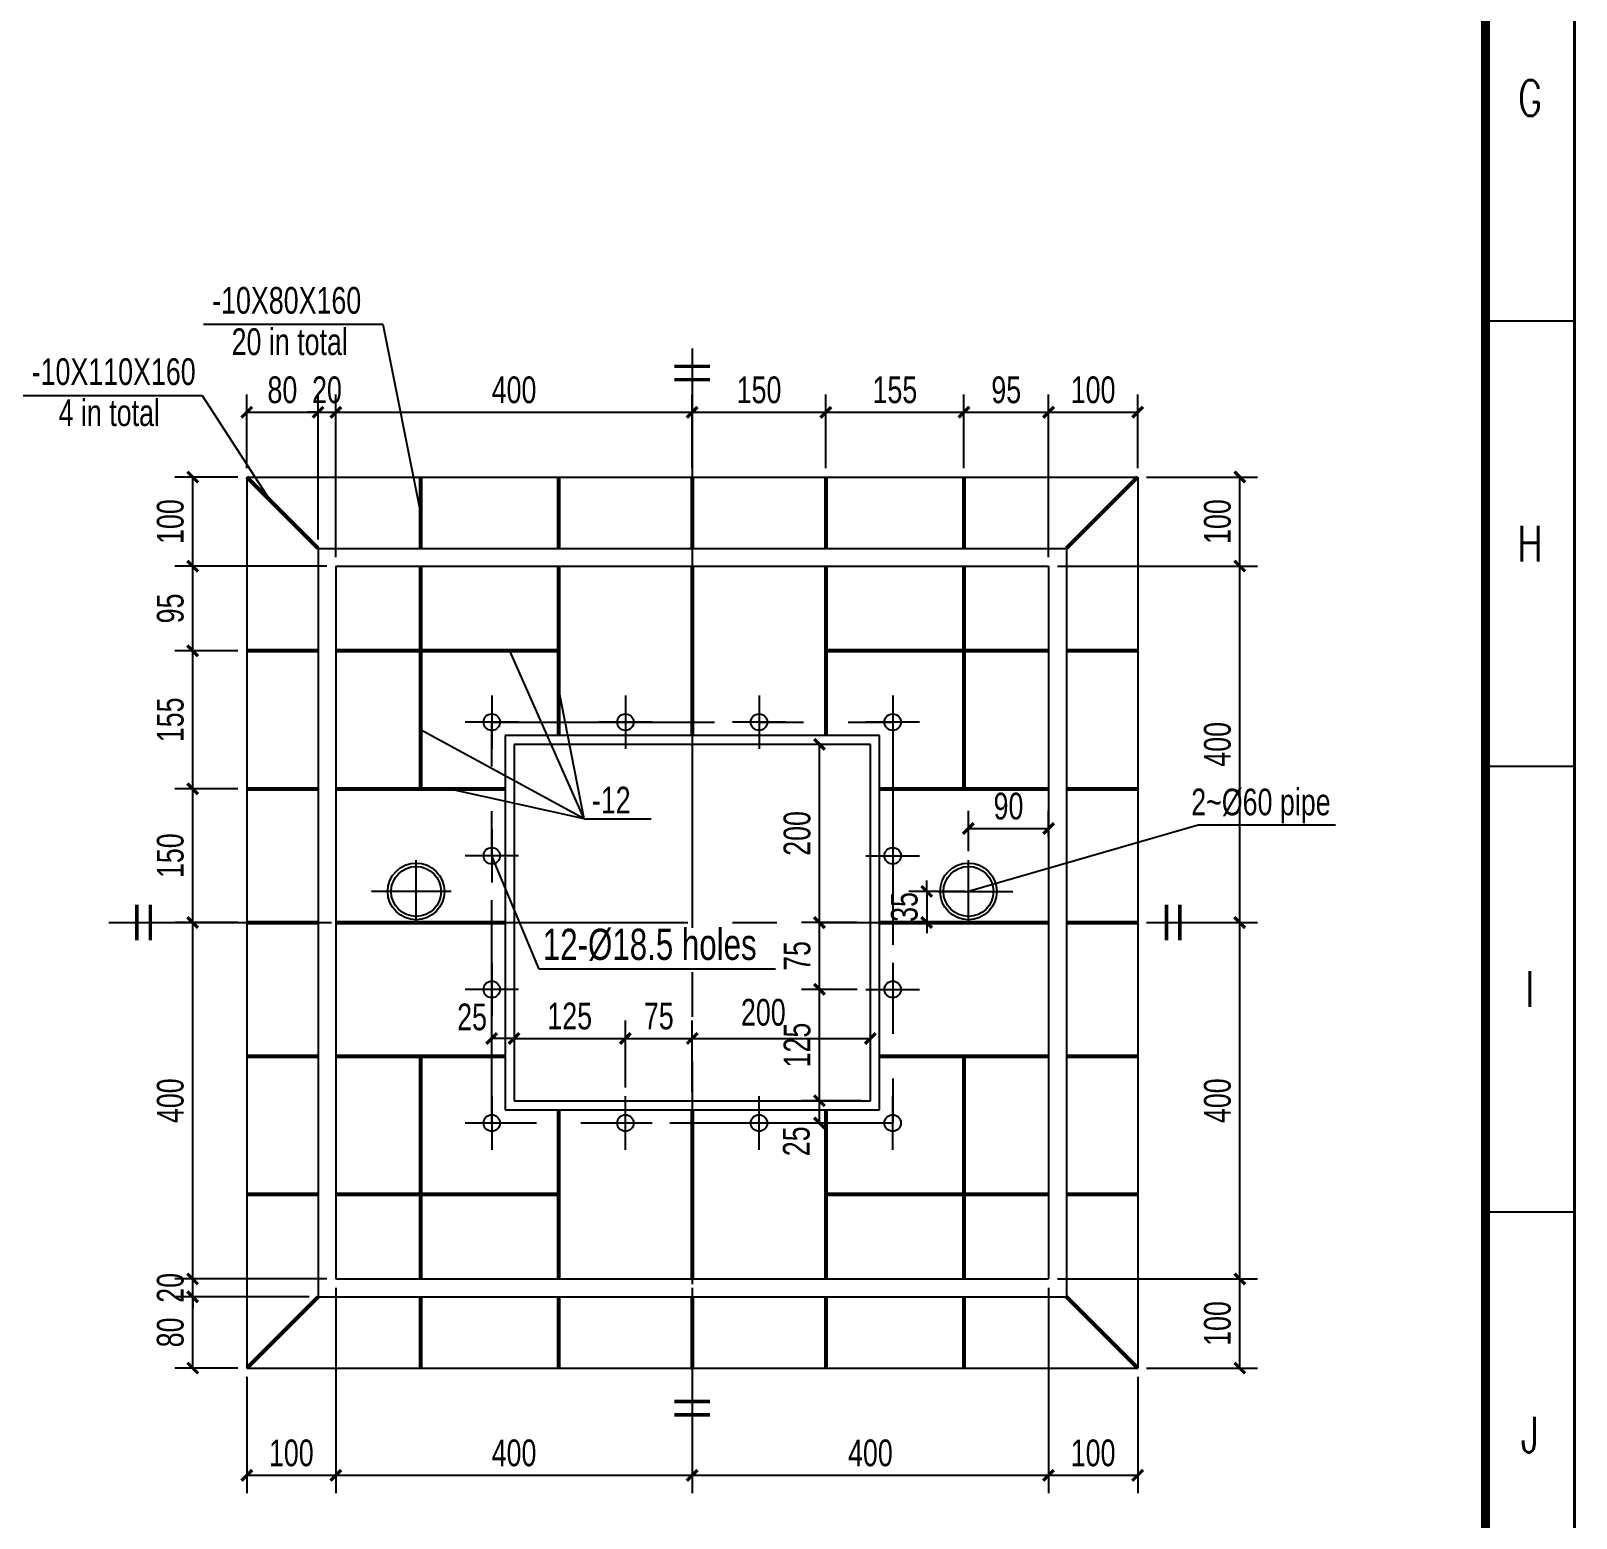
# Model space of a CAD drawing. Extents: x 707031 to 850566, y -411673 to -233438.
# Drawn here: x 773822 to 791166, y -400393 to -383702 of the extents above; entities that cross this region are included whole.
import ezdxf
from ezdxf.enums import TextEntityAlignment as Align

# ---------------------------------------------------------------- set-up
doc = ezdxf.new("R2010")
doc.units = 0
doc.header["$LTSCALE"] = 2000
doc.header["$MEASUREMENT"] = 0
doc.linetypes.add('CENTER', pattern=[2, 1.25, -0.25, 0.25, -0.25])
doc.layers.get('0').update_dxf_attribs({"linetype": 'CONTINUOUS'})
doc.layers.get('DEFPOINTS').update_dxf_attribs({"linetype": 'CONTINUOUS'})
for name, color, linetype in [('S_01', 3, 'CONTINUOUS'), ('S_02', 151, 'CENTER'), ('S_04', 2, 'CONTINUOUS'), ('S_05', 7, 'CONTINUOUS'), ('S_06', 1, 'CONTINUOUS'), ('TK', 1, 'CONTINUOUS')]:
    doc.layers.add(name, color=color, linetype=linetype)
doc.styles.add('KS', font='kstxt.shx', dxfattribs={"width": 0.75, "bigfont": 'kshz.shx'})
doc.styles.add('TK-HZ', font='txt.shx', dxfattribs={"width": 0.8, "bigfont": 'hztxt.shx'})
doc.dimstyles.new('KS10', dxfattribs={"dimtxt": 300, "dimasz": 120, "dimexe": 200, "dimexo": 100, "dimgap": 100, "dimtad": 1, "dimdec": 0, "dimlfac": 0.1, "dimzin": 14, "dimdsep": 46, "dimtxsty": 'KS', "dimblk": 'ARCHTICK', "dimcen": -900, "dimclrd": 7, "dimclre": 7, "dimclrt": 2, "dimadec": 0, "dimazin": 0, "dimtfac": 1, "dimtdec": 0, "dimtix": 1, "dimtmove": 2, "dimatfit": 2, "dimfxl": 1, "dimtolj": 1, "dimtzin": 14, "dimarcsym": 0})
doc.dimstyles.new('KS30', dxfattribs={"dimtxt": 300, "dimasz": 120, "dimexe": 200, "dimexo": 100, "dimgap": 100, "dimtad": 1, "dimdec": 0, "dimlfac": 0.3, "dimzin": 14, "dimdsep": 46, "dimtxsty": 'KS', "dimblk": 'ARCHTICK', "dimcen": -900, "dimclrd": 7, "dimclre": 7, "dimclrt": 2, "dimadec": 0, "dimazin": 0, "dimtfac": 1, "dimtdec": 0, "dimtix": 1, "dimtmove": 2, "dimatfit": 2, "dimfxl": 1, "dimtolj": 1, "dimtzin": 14, "dimarcsym": 0})

# ---------------------------------------------------------------- blocks, each defined once
blk = doc.blocks.new('A1-1')
at = {"layer": 'TK', "color": 7}
for p, q in [((83100, 24700), (84100, 24700)), ((83100, 19700), (84100, 19700)), ((83100, 14700), (84100, 14700))]:
    blk.add_line(p, q, dxfattribs=at)
for points, const_width in [([(0, 0), (84100, 0), (84100, 59400), (0, 59400)], 35), ([(2500, 1000), (83100, 1000), (83100, 58400), (2500, 58400)], 100)]:
    blk.add_lwpolyline(points, close=True, dxfattribs=dict(at, const_width=const_width))
at = {"layer": 'TK', "color": 7, "style": 'TK-HZ', "width": 0.75}
for s, p in [('G', (83600, 27200)), ('H', (83600, 22200)), ('I', (83600, 17200)), ('J', (83600, 12200))]:
    blk.add_text(s, height=400, dxfattribs=at).set_placement(p, align=Align.MIDDLE_CENTER)
blk = doc.blocks.new('_ArchTick')
at = {"color": 0, "linetype": 'ByBlock', "const_width": 0.3}
blk.add_lwpolyline([(-0.5, -0.5), (0.5, 0.5)], dxfattribs=at)
blk = doc.blocks.new('*D328')
at = {"layer": 'DEFPOINTS', "color": 0, "transparency": 16777216}
for p in [(779245, -394904), (780495, -395010), (780495, -395659)]:
    blk.add_point(p, dxfattribs=at)
at = {"layer": 'S_05', "color": 7, "lineweight": -2, "transparency": 16777216}
for p, q in [((780495, -395559), (780495, -394810)), ((779245, -395004), (779245, -395210)), ((779245, -395010), (780495, -395010))]:
    blk.add_line(p, q, dxfattribs=at)
at = {"layer": 'S_05', "color": 7, "lineweight": -2, "transparency": 16777216, "xscale": 120, "yscale": 120, "zscale": 120, "rotation": 180}
blk.add_blockref('_ArchTick', (779245, -395010), dxfattribs=at)
at = {"layer": 'S_05', "color": 7, "lineweight": -2, "transparency": 16777216, "xscale": 120, "yscale": 120, "zscale": 120}
blk.add_blockref('_ArchTick', (780495, -395010), dxfattribs=at)
at = {"layer": 'S_05', "color": 2, "transparency": 16777216, "insert": (779870, -394760), "char_height": 300, "attachment_point": 5, "style": 'KS'}
blk.add_mtext('\\A1;125', dxfattribs=at)
blk = doc.blocks.new('*D329')
at = {"layer": 'DEFPOINTS', "color": 0, "transparency": 16777216}
for p in [(785245, -392654), (784345, -393009), (785245, -392844)]:
    blk.add_point(p, dxfattribs=at)
at = {"layer": 'S_05', "color": 7, "lineweight": -2, "transparency": 16777216}
for p, q in [((784345, -392909), (784345, -392454)), ((785245, -392744), (785245, -392454)), ((784345, -392654), (785245, -392654))]:
    blk.add_line(p, q, dxfattribs=at)
at = {"layer": 'S_05', "color": 7, "lineweight": -2, "transparency": 16777216, "xscale": 120, "yscale": 120, "zscale": 120, "rotation": 180}
blk.add_blockref('_ArchTick', (784345, -392654), dxfattribs=at)
at = {"layer": 'S_05', "color": 7, "lineweight": -2, "transparency": 16777216, "xscale": 120, "yscale": 120, "zscale": 120}
blk.add_blockref('_ArchTick', (785245, -392654), dxfattribs=at)
at = {"layer": 'S_05', "color": 2, "transparency": 16777216, "insert": (784795, -392404), "char_height": 300, "attachment_point": 5, "style": 'KS'}
blk.add_mtext('\\A1;90', dxfattribs=at)
blk = doc.blocks.new('*D330')
at = {"layer": 'DEFPOINTS', "color": 0, "transparency": 16777216}
for p in [(784405, -393359), (783877, -393709), (784405, -393709)]:
    blk.add_point(p, dxfattribs=at)
at = {"layer": 'S_05', "color": 7, "lineweight": -2, "transparency": 16777216}
for p, q in [((784305, -393359), (783677, -393359)), ((783877, -393359), (783877, -393239)), ((783877, -393359), (783877, -393709)), ((784305, -393709), (783677, -393709)), ((783877, -393709), (783877, -393829))]:
    blk.add_line(p, q, dxfattribs=at)
at = {"layer": 'S_05', "color": 7, "lineweight": -2, "transparency": 16777216, "xscale": 120, "yscale": 120, "zscale": 120}
for p, rotation in [((783877, -393359), 270), ((783877, -393709), 90)]:
    blk.add_blockref('_ArchTick', p, dxfattribs=dict(at, rotation=rotation))
at = {"layer": 'S_05', "color": 2, "transparency": 16777216, "insert": (783627, -393534), "char_height": 300, "attachment_point": 5, "rotation": 90, "style": 'KS'}
blk.add_mtext('\\A1;35', dxfattribs=at)
blk = doc.blocks.new('*D331')
at = {"layer": 'DEFPOINTS', "color": 0, "transparency": 16777216}
for p in [(777045, -387982), (776245, -388709), (777045, -389509)]:
    blk.add_point(p, dxfattribs=at)
at = {"layer": 'S_05', "color": 7, "lineweight": -2, "transparency": 16777216}
for p, q in [((776245, -388609), (776245, -387782)), ((777045, -389409), (777045, -387782)), ((776245, -387982), (777045, -387982))]:
    blk.add_line(p, q, dxfattribs=at)
at = {"layer": 'S_05', "color": 7, "lineweight": -2, "transparency": 16777216, "xscale": 120, "yscale": 120, "zscale": 120, "rotation": 180}
blk.add_blockref('_ArchTick', (776245, -387982), dxfattribs=at)
at = {"layer": 'S_05', "color": 7, "lineweight": -2, "transparency": 16777216, "xscale": 120, "yscale": 120, "zscale": 120}
blk.add_blockref('_ArchTick', (777045, -387982), dxfattribs=at)
at = {"layer": 'S_05', "color": 2, "transparency": 16777216, "insert": (776645, -387732), "char_height": 300, "attachment_point": 5, "style": 'KS'}
blk.add_mtext('\\A1;80', dxfattribs=at)
blk = doc.blocks.new('*D332')
at = {"layer": 'DEFPOINTS', "color": 0, "transparency": 16777216}
for p in [(777245, -387982), (777045, -389509), (777245, -389709)]:
    blk.add_point(p, dxfattribs=at)
at = {"layer": 'S_05', "color": 7, "lineweight": -2, "transparency": 16777216}
for p, q in [((777045, -389409), (777045, -387782)), ((777245, -389609), (777245, -387782)), ((777045, -387982), (776925, -387982)), ((777045, -387982), (777245, -387982)), ((777245, -387982), (777365, -387982))]:
    blk.add_line(p, q, dxfattribs=at)
at = {"layer": 'S_05', "color": 7, "lineweight": -2, "transparency": 16777216, "xscale": 120, "yscale": 120, "zscale": 120}
blk.add_blockref('_ArchTick', (777045, -387982), dxfattribs=at)
at = {"layer": 'S_05', "color": 7, "lineweight": -2, "transparency": 16777216, "xscale": 120, "yscale": 120, "zscale": 120, "rotation": 180}
blk.add_blockref('_ArchTick', (777245, -387982), dxfattribs=at)
at = {"layer": 'S_05', "color": 2, "transparency": 16777216, "insert": (777145, -387732), "char_height": 300, "attachment_point": 5, "style": 'KS'}
blk.add_mtext('\\A1;20', dxfattribs=at)
blk = doc.blocks.new('*D333')
at = {"layer": 'DEFPOINTS', "color": 0, "transparency": 16777216}
for p in [(781245, -387982), (781245, -388709), (777245, -389709)]:
    blk.add_point(p, dxfattribs=at)
at = {"layer": 'S_05', "color": 7, "lineweight": -2, "transparency": 16777216}
for p, q in [((777245, -389609), (777245, -387782)), ((781245, -388609), (781245, -387782)), ((777245, -387982), (781245, -387982))]:
    blk.add_line(p, q, dxfattribs=at)
at = {"layer": 'S_05', "color": 7, "lineweight": -2, "transparency": 16777216, "xscale": 120, "yscale": 120, "zscale": 120, "rotation": 180}
blk.add_blockref('_ArchTick', (777245, -387982), dxfattribs=at)
at = {"layer": 'S_05', "color": 7, "lineweight": -2, "transparency": 16777216, "xscale": 120, "yscale": 120, "zscale": 120}
blk.add_blockref('_ArchTick', (781245, -387982), dxfattribs=at)
at = {"layer": 'S_05', "color": 2, "transparency": 16777216, "insert": (779245, -387732), "char_height": 300, "attachment_point": 5, "style": 'KS'}
blk.add_mtext('\\A1;400', dxfattribs=at)
blk = doc.blocks.new('*D334')
at = {"layer": 'DEFPOINTS', "color": 0, "transparency": 16777216}
for p in [(782745, -387982), (781245, -388709), (782745, -388709)]:
    blk.add_point(p, dxfattribs=at)
at = {"layer": 'S_05', "color": 7, "lineweight": -2, "transparency": 16777216}
for p, q in [((781245, -388609), (781245, -387782)), ((782745, -388609), (782745, -387782)), ((781245, -387982), (782745, -387982))]:
    blk.add_line(p, q, dxfattribs=at)
at = {"layer": 'S_05', "color": 7, "lineweight": -2, "transparency": 16777216, "xscale": 120, "yscale": 120, "zscale": 120, "rotation": 180}
blk.add_blockref('_ArchTick', (781245, -387982), dxfattribs=at)
at = {"layer": 'S_05', "color": 7, "lineweight": -2, "transparency": 16777216, "xscale": 120, "yscale": 120, "zscale": 120}
blk.add_blockref('_ArchTick', (782745, -387982), dxfattribs=at)
at = {"layer": 'S_05', "color": 2, "transparency": 16777216, "insert": (781995, -387732), "char_height": 300, "attachment_point": 5, "style": 'KS'}
blk.add_mtext('\\A1;150', dxfattribs=at)
blk = doc.blocks.new('*D335')
at = {"layer": 'DEFPOINTS', "color": 0, "transparency": 16777216}
for p in [(784295, -387982), (782745, -388709), (784295, -388709)]:
    blk.add_point(p, dxfattribs=at)
at = {"layer": 'S_05', "color": 7, "lineweight": -2, "transparency": 16777216}
for p, q in [((782745, -388609), (782745, -387782)), ((784295, -388609), (784295, -387782)), ((782745, -387982), (784295, -387982))]:
    blk.add_line(p, q, dxfattribs=at)
at = {"layer": 'S_05', "color": 7, "lineweight": -2, "transparency": 16777216, "xscale": 120, "yscale": 120, "zscale": 120, "rotation": 180}
blk.add_blockref('_ArchTick', (782745, -387982), dxfattribs=at)
at = {"layer": 'S_05', "color": 7, "lineweight": -2, "transparency": 16777216, "xscale": 120, "yscale": 120, "zscale": 120}
blk.add_blockref('_ArchTick', (784295, -387982), dxfattribs=at)
at = {"layer": 'S_05', "color": 2, "transparency": 16777216, "insert": (783520, -387732), "char_height": 300, "attachment_point": 5, "style": 'KS'}
blk.add_mtext('\\A1;155', dxfattribs=at)
blk = doc.blocks.new('*D336')
at = {"layer": 'DEFPOINTS', "color": 0, "transparency": 16777216}
for p in [(785245, -387982), (784295, -388709), (785245, -389709)]:
    blk.add_point(p, dxfattribs=at)
at = {"layer": 'S_05', "color": 7, "lineweight": -2, "transparency": 16777216}
for p, q in [((784295, -388609), (784295, -387782)), ((785245, -389609), (785245, -387782)), ((784295, -387982), (785245, -387982))]:
    blk.add_line(p, q, dxfattribs=at)
at = {"layer": 'S_05', "color": 7, "lineweight": -2, "transparency": 16777216, "xscale": 120, "yscale": 120, "zscale": 120, "rotation": 180}
blk.add_blockref('_ArchTick', (784295, -387982), dxfattribs=at)
at = {"layer": 'S_05', "color": 7, "lineweight": -2, "transparency": 16777216, "xscale": 120, "yscale": 120, "zscale": 120}
blk.add_blockref('_ArchTick', (785245, -387982), dxfattribs=at)
at = {"layer": 'S_05', "color": 2, "transparency": 16777216, "insert": (784770, -387732), "char_height": 300, "attachment_point": 5, "style": 'KS'}
blk.add_mtext('\\A1;95', dxfattribs=at)
blk = doc.blocks.new('*D337')
at = {"layer": 'DEFPOINTS', "color": 0, "transparency": 16777216}
for p in [(786245, -387982), (786245, -388709), (785245, -389709)]:
    blk.add_point(p, dxfattribs=at)
at = {"layer": 'S_05', "color": 7, "lineweight": -2, "transparency": 16777216}
for p, q in [((785245, -389609), (785245, -387782)), ((786245, -388609), (786245, -387782)), ((785245, -387982), (786245, -387982))]:
    blk.add_line(p, q, dxfattribs=at)
at = {"layer": 'S_05', "color": 7, "lineweight": -2, "transparency": 16777216, "xscale": 120, "yscale": 120, "zscale": 120, "rotation": 180}
blk.add_blockref('_ArchTick', (785245, -387982), dxfattribs=at)
at = {"layer": 'S_05', "color": 7, "lineweight": -2, "transparency": 16777216, "xscale": 120, "yscale": 120, "zscale": 120}
blk.add_blockref('_ArchTick', (786245, -387982), dxfattribs=at)
at = {"layer": 'S_05', "color": 2, "transparency": 16777216, "insert": (785745, -387732), "char_height": 300, "attachment_point": 5, "style": 'KS'}
blk.add_mtext('\\A1;100', dxfattribs=at)
blk = doc.blocks.new('*D338')
at = {"layer": 'DEFPOINTS', "color": 0, "transparency": 16777216}
for p in [(775638, -397909), (777045, -397909), (776245, -398709)]:
    blk.add_point(p, dxfattribs=at)
at = {"layer": 'S_05', "color": 7, "lineweight": -2, "transparency": 16777216}
for p, q in [((776945, -397909), (775438, -397909)), ((775638, -398709), (775638, -397909)), ((776145, -398709), (775438, -398709))]:
    blk.add_line(p, q, dxfattribs=at)
at = {"layer": 'S_05', "color": 7, "lineweight": -2, "transparency": 16777216, "xscale": 120, "yscale": 120, "zscale": 120}
for p, rotation in [((775638, -397909), 90), ((775638, -398709), 270)]:
    blk.add_blockref('_ArchTick', p, dxfattribs=dict(at, rotation=rotation))
at = {"layer": 'S_05', "color": 2, "transparency": 16777216, "insert": (775388, -398309), "char_height": 300, "attachment_point": 5, "rotation": 90, "style": 'KS'}
blk.add_mtext('\\A1;80', dxfattribs=at)
blk = doc.blocks.new('*D339')
at = {"layer": 'DEFPOINTS', "color": 0, "transparency": 16777216}
for p in [(775638, -397709), (777245, -397709), (777045, -397909)]:
    blk.add_point(p, dxfattribs=at)
at = {"layer": 'S_05', "color": 7, "lineweight": -2, "transparency": 16777216}
for p, q in [((775638, -397709), (775638, -397589)), ((777145, -397709), (775438, -397709)), ((775638, -397909), (775638, -397709)), ((776945, -397909), (775438, -397909)), ((775638, -397909), (775638, -398029))]:
    blk.add_line(p, q, dxfattribs=at)
at = {"layer": 'S_05', "color": 7, "lineweight": -2, "transparency": 16777216, "xscale": 120, "yscale": 120, "zscale": 120}
for p, rotation in [((775638, -397709), 270), ((775638, -397909), 90)]:
    blk.add_blockref('_ArchTick', p, dxfattribs=dict(at, rotation=rotation))
at = {"layer": 'S_05', "color": 2, "transparency": 16777216, "insert": (775388, -397809), "char_height": 300, "attachment_point": 5, "rotation": 90, "style": 'KS'}
blk.add_mtext('\\A1;20', dxfattribs=at)
blk = doc.blocks.new('*D340')
at = {"layer": 'DEFPOINTS', "color": 0, "transparency": 16777216}
for p in [(775638, -393709), (776245, -393709), (777245, -397709)]:
    blk.add_point(p, dxfattribs=at)
at = {"layer": 'S_05', "color": 7, "lineweight": -2, "transparency": 16777216}
for p, q in [((776145, -393709), (775438, -393709)), ((775638, -397709), (775638, -393709)), ((777145, -397709), (775438, -397709))]:
    blk.add_line(p, q, dxfattribs=at)
at = {"layer": 'S_05', "color": 7, "lineweight": -2, "transparency": 16777216, "xscale": 120, "yscale": 120, "zscale": 120}
for p, rotation in [((775638, -393709), 90), ((775638, -397709), 270)]:
    blk.add_blockref('_ArchTick', p, dxfattribs=dict(at, rotation=rotation))
at = {"layer": 'S_05', "color": 2, "transparency": 16777216, "insert": (775388, -395709), "char_height": 300, "attachment_point": 5, "rotation": 90, "style": 'KS'}
blk.add_mtext('\\A1;400', dxfattribs=at)
blk = doc.blocks.new('*D341')
at = {"layer": 'DEFPOINTS', "color": 0, "transparency": 16777216}
for p in [(775638, -392209), (776245, -392209), (776245, -393709)]:
    blk.add_point(p, dxfattribs=at)
at = {"layer": 'S_05', "color": 7, "lineweight": -2, "transparency": 16777216}
for p, q in [((776145, -392209), (775438, -392209)), ((775638, -393709), (775638, -392209)), ((776145, -393709), (775438, -393709))]:
    blk.add_line(p, q, dxfattribs=at)
at = {"layer": 'S_05', "color": 7, "lineweight": -2, "transparency": 16777216, "xscale": 120, "yscale": 120, "zscale": 120}
for p, rotation in [((775638, -392209), 90), ((775638, -393709), 270)]:
    blk.add_blockref('_ArchTick', p, dxfattribs=dict(at, rotation=rotation))
at = {"layer": 'S_05', "color": 2, "transparency": 16777216, "insert": (775388, -392959), "char_height": 300, "attachment_point": 5, "rotation": 90, "style": 'KS'}
blk.add_mtext('\\A1;150', dxfattribs=at)
blk = doc.blocks.new('*D342')
at = {"layer": 'DEFPOINTS', "color": 0, "transparency": 16777216}
for p in [(775638, -390659), (776245, -390659), (776245, -392209)]:
    blk.add_point(p, dxfattribs=at)
at = {"layer": 'S_05', "color": 7, "lineweight": -2, "transparency": 16777216}
for p, q in [((776145, -390659), (775438, -390659)), ((775638, -392209), (775638, -390659)), ((776145, -392209), (775438, -392209))]:
    blk.add_line(p, q, dxfattribs=at)
at = {"layer": 'S_05', "color": 7, "lineweight": -2, "transparency": 16777216, "xscale": 120, "yscale": 120, "zscale": 120}
for p, rotation in [((775638, -390659), 90), ((775638, -392209), 270)]:
    blk.add_blockref('_ArchTick', p, dxfattribs=dict(at, rotation=rotation))
at = {"layer": 'S_05', "color": 2, "transparency": 16777216, "insert": (775388, -391434), "char_height": 300, "attachment_point": 5, "rotation": 90, "style": 'KS'}
blk.add_mtext('\\A1;155', dxfattribs=at)
blk = doc.blocks.new('*D343')
at = {"layer": 'DEFPOINTS', "color": 0, "transparency": 16777216}
for p in [(775638, -389709), (777245, -389709), (776245, -390659)]:
    blk.add_point(p, dxfattribs=at)
at = {"layer": 'S_05', "color": 7, "lineweight": -2, "transparency": 16777216}
for p, q in [((777145, -389709), (775438, -389709)), ((775638, -390659), (775638, -389709)), ((776145, -390659), (775438, -390659))]:
    blk.add_line(p, q, dxfattribs=at)
at = {"layer": 'S_05', "color": 7, "lineweight": -2, "transparency": 16777216, "xscale": 120, "yscale": 120, "zscale": 120}
for p, rotation in [((775638, -389709), 90), ((775638, -390659), 270)]:
    blk.add_blockref('_ArchTick', p, dxfattribs=dict(at, rotation=rotation))
at = {"layer": 'S_05', "color": 2, "transparency": 16777216, "insert": (775388, -390184), "char_height": 300, "attachment_point": 5, "rotation": 90, "style": 'KS'}
blk.add_mtext('\\A1;95', dxfattribs=at)
blk = doc.blocks.new('*D344')
at = {"layer": 'DEFPOINTS', "color": 0, "transparency": 16777216}
for p in [(775638, -388709), (776245, -388709), (777245, -389709)]:
    blk.add_point(p, dxfattribs=at)
at = {"layer": 'S_05', "color": 7, "lineweight": -2, "transparency": 16777216}
for p, q in [((776145, -388709), (775438, -388709)), ((775638, -389709), (775638, -388709)), ((777145, -389709), (775438, -389709))]:
    blk.add_line(p, q, dxfattribs=at)
at = {"layer": 'S_05', "color": 7, "lineweight": -2, "transparency": 16777216, "xscale": 120, "yscale": 120, "zscale": 120}
for p, rotation in [((775638, -388709), 90), ((775638, -389709), 270)]:
    blk.add_blockref('_ArchTick', p, dxfattribs=dict(at, rotation=rotation))
at = {"layer": 'S_05', "color": 2, "transparency": 16777216, "insert": (775388, -389209), "char_height": 300, "attachment_point": 5, "rotation": 90, "style": 'KS'}
blk.add_mtext('\\A1;100', dxfattribs=at)
blk = doc.blocks.new('*D345')
at = {"layer": 'DEFPOINTS', "color": 0, "transparency": 16777216}
for p in [(777245, -397709), (776245, -398709), (777245, -399913)]:
    blk.add_point(p, dxfattribs=at)
at = {"layer": 'S_05', "color": 7, "lineweight": -2, "transparency": 16777216}
for p, q in [((777245, -397809), (777245, -400113)), ((776245, -398809), (776245, -400113)), ((776245, -399913), (777245, -399913))]:
    blk.add_line(p, q, dxfattribs=at)
at = {"layer": 'S_05', "color": 7, "lineweight": -2, "transparency": 16777216, "xscale": 120, "yscale": 120, "zscale": 120, "rotation": 180}
blk.add_blockref('_ArchTick', (776245, -399913), dxfattribs=at)
at = {"layer": 'S_05', "color": 7, "lineweight": -2, "transparency": 16777216, "xscale": 120, "yscale": 120, "zscale": 120}
blk.add_blockref('_ArchTick', (777245, -399913), dxfattribs=at)
at = {"layer": 'S_05', "color": 2, "transparency": 16777216, "insert": (776745, -399663), "char_height": 300, "attachment_point": 5, "style": 'KS'}
blk.add_mtext('\\A1;100', dxfattribs=at)
blk = doc.blocks.new('*D346')
at = {"layer": 'DEFPOINTS', "color": 0, "transparency": 16777216}
for p in [(777245, -397709), (781245, -397709), (781245, -399913)]:
    blk.add_point(p, dxfattribs=at)
at = {"layer": 'S_05', "color": 7, "lineweight": -2, "transparency": 16777216}
for p, q in [((777245, -397809), (777245, -400113)), ((781245, -397809), (781245, -400113)), ((777245, -399913), (781245, -399913))]:
    blk.add_line(p, q, dxfattribs=at)
at = {"layer": 'S_05', "color": 7, "lineweight": -2, "transparency": 16777216, "xscale": 120, "yscale": 120, "zscale": 120, "rotation": 180}
blk.add_blockref('_ArchTick', (777245, -399913), dxfattribs=at)
at = {"layer": 'S_05', "color": 7, "lineweight": -2, "transparency": 16777216, "xscale": 120, "yscale": 120, "zscale": 120}
blk.add_blockref('_ArchTick', (781245, -399913), dxfattribs=at)
at = {"layer": 'S_05', "color": 2, "transparency": 16777216, "insert": (779245, -399663), "char_height": 300, "attachment_point": 5, "style": 'KS'}
blk.add_mtext('\\A1;400', dxfattribs=at)
blk = doc.blocks.new('*D347')
at = {"layer": 'DEFPOINTS', "color": 0, "transparency": 16777216}
for p in [(781245, -397709), (785245, -397709), (785245, -399913)]:
    blk.add_point(p, dxfattribs=at)
at = {"layer": 'S_05', "color": 7, "lineweight": -2, "transparency": 16777216}
for p, q in [((781245, -397809), (781245, -400113)), ((785245, -397809), (785245, -400113)), ((781245, -399913), (785245, -399913))]:
    blk.add_line(p, q, dxfattribs=at)
at = {"layer": 'S_05', "color": 7, "lineweight": -2, "transparency": 16777216, "xscale": 120, "yscale": 120, "zscale": 120, "rotation": 180}
blk.add_blockref('_ArchTick', (781245, -399913), dxfattribs=at)
at = {"layer": 'S_05', "color": 7, "lineweight": -2, "transparency": 16777216, "xscale": 120, "yscale": 120, "zscale": 120}
blk.add_blockref('_ArchTick', (785245, -399913), dxfattribs=at)
at = {"layer": 'S_05', "color": 2, "transparency": 16777216, "insert": (783245, -399663), "char_height": 300, "attachment_point": 5, "style": 'KS'}
blk.add_mtext('\\A1;400', dxfattribs=at)
blk = doc.blocks.new('*D348')
at = {"layer": 'DEFPOINTS', "color": 0, "transparency": 16777216}
for p in [(785245, -397709), (786245, -398709), (786245, -399913)]:
    blk.add_point(p, dxfattribs=at)
at = {"layer": 'S_05', "color": 7, "lineweight": -2, "transparency": 16777216}
for p, q in [((785245, -397809), (785245, -400113)), ((786245, -398809), (786245, -400113)), ((785245, -399913), (786245, -399913))]:
    blk.add_line(p, q, dxfattribs=at)
at = {"layer": 'S_05', "color": 7, "lineweight": -2, "transparency": 16777216, "xscale": 120, "yscale": 120, "zscale": 120, "rotation": 180}
blk.add_blockref('_ArchTick', (785245, -399913), dxfattribs=at)
at = {"layer": 'S_05', "color": 7, "lineweight": -2, "transparency": 16777216, "xscale": 120, "yscale": 120, "zscale": 120}
blk.add_blockref('_ArchTick', (786245, -399913), dxfattribs=at)
at = {"layer": 'S_05', "color": 2, "transparency": 16777216, "insert": (785745, -399663), "char_height": 300, "attachment_point": 5, "style": 'KS'}
blk.add_mtext('\\A1;100', dxfattribs=at)
blk = doc.blocks.new('*D349')
at = {"layer": 'DEFPOINTS', "color": 0, "transparency": 16777216}
for p in [(785245, -397709), (787391, -397709), (786245, -398709)]:
    blk.add_point(p, dxfattribs=at)
at = {"layer": 'S_05', "color": 7, "lineweight": -2, "transparency": 16777216}
for p, q in [((785345, -397709), (787591, -397709)), ((787391, -398709), (787391, -397709)), ((786345, -398709), (787591, -398709))]:
    blk.add_line(p, q, dxfattribs=at)
at = {"layer": 'S_05', "color": 7, "lineweight": -2, "transparency": 16777216, "xscale": 120, "yscale": 120, "zscale": 120}
for p, rotation in [((787391, -397709), 90), ((787391, -398709), 270)]:
    blk.add_blockref('_ArchTick', p, dxfattribs=dict(at, rotation=rotation))
at = {"layer": 'S_05', "color": 2, "transparency": 16777216, "insert": (787141, -398209), "char_height": 300, "attachment_point": 5, "rotation": 90, "style": 'KS'}
blk.add_mtext('\\A1;100', dxfattribs=at)
blk = doc.blocks.new('*D350')
at = {"layer": 'DEFPOINTS', "color": 0, "transparency": 16777216}
for p in [(786245, -393709), (787391, -393709), (785245, -397709)]:
    blk.add_point(p, dxfattribs=at)
at = {"layer": 'S_05', "color": 7, "lineweight": -2, "transparency": 16777216}
for p, q in [((786345, -393709), (787591, -393709)), ((787391, -397709), (787391, -393709)), ((785345, -397709), (787591, -397709))]:
    blk.add_line(p, q, dxfattribs=at)
at = {"layer": 'S_05', "color": 7, "lineweight": -2, "transparency": 16777216, "xscale": 120, "yscale": 120, "zscale": 120}
for p, rotation in [((787391, -393709), 90), ((787391, -397709), 270)]:
    blk.add_blockref('_ArchTick', p, dxfattribs=dict(at, rotation=rotation))
at = {"layer": 'S_05', "color": 2, "transparency": 16777216, "insert": (787141, -395709), "char_height": 300, "attachment_point": 5, "rotation": 90, "style": 'KS'}
blk.add_mtext('\\A1;400', dxfattribs=at)
blk = doc.blocks.new('*D351')
at = {"layer": 'DEFPOINTS', "color": 0, "transparency": 16777216}
for p in [(785245, -389709), (787391, -389709), (786245, -393709)]:
    blk.add_point(p, dxfattribs=at)
at = {"layer": 'S_05', "color": 7, "lineweight": -2, "transparency": 16777216}
for p, q in [((785345, -389709), (787591, -389709)), ((787391, -393709), (787391, -389709)), ((786345, -393709), (787591, -393709))]:
    blk.add_line(p, q, dxfattribs=at)
at = {"layer": 'S_05', "color": 7, "lineweight": -2, "transparency": 16777216, "xscale": 120, "yscale": 120, "zscale": 120}
for p, rotation in [((787391, -389709), 90), ((787391, -393709), 270)]:
    blk.add_blockref('_ArchTick', p, dxfattribs=dict(at, rotation=rotation))
at = {"layer": 'S_05', "color": 2, "transparency": 16777216, "insert": (787141, -391709), "char_height": 300, "attachment_point": 5, "rotation": 90, "style": 'KS'}
blk.add_mtext('\\A1;400', dxfattribs=at)
blk = doc.blocks.new('*D352')
at = {"layer": 'DEFPOINTS', "color": 0, "transparency": 16777216}
for p in [(786245, -388709), (787391, -388709), (785245, -389709)]:
    blk.add_point(p, dxfattribs=at)
at = {"layer": 'S_05', "color": 7, "lineweight": -2, "transparency": 16777216}
for p, q in [((786345, -388709), (787591, -388709)), ((787391, -389709), (787391, -388709)), ((785345, -389709), (787591, -389709))]:
    blk.add_line(p, q, dxfattribs=at)
at = {"layer": 'S_05', "color": 7, "lineweight": -2, "transparency": 16777216, "xscale": 120, "yscale": 120, "zscale": 120}
for p, rotation in [((787391, -388709), 90), ((787391, -389709), 270)]:
    blk.add_blockref('_ArchTick', p, dxfattribs=dict(at, rotation=rotation))
at = {"layer": 'S_05', "color": 2, "transparency": 16777216, "insert": (787141, -389209), "char_height": 300, "attachment_point": 5, "rotation": 90, "style": 'KS'}
blk.add_mtext('\\A1;100', dxfattribs=at)
blk = doc.blocks.new('*D353')
at = {"color": 7, "lineweight": -2, "transparency": 16777216}
for p, q in [((780495, -395559), (780495, -394810)), ((781245, -395609), (781245, -394810)), ((780495, -395010), (781245, -395010))]:
    blk.add_line(p, q, dxfattribs=at)
at = {"layer": 'DEFPOINTS', "color": 0, "transparency": 16777216}
for p in [(781245, -395010), (780495, -395659), (781245, -395709)]:
    blk.add_point(p, dxfattribs=at)
at = {"color": 7, "lineweight": -2, "transparency": 16777216, "xscale": 120, "yscale": 120, "zscale": 120, "rotation": 180}
blk.add_blockref('_ArchTick', (780495, -395010), dxfattribs=at)
at = {"color": 7, "lineweight": -2, "transparency": 16777216, "xscale": 120, "yscale": 120, "zscale": 120}
blk.add_blockref('_ArchTick', (781245, -395010), dxfattribs=at)
at = {"color": 2, "transparency": 16777216, "insert": (780870, -394760), "char_height": 300, "attachment_point": 5, "style": 'KS'}
blk.add_mtext('\\A1;75', dxfattribs=at)
blk = doc.blocks.new('*D354')
at = {"color": 7, "lineweight": -2, "transparency": 16777216}
for p, q in [((778995, -395559), (778995, -394810)), ((779245, -395010), (778995, -395010)), ((779245, -395004), (779245, -395210))]:
    blk.add_line(p, q, dxfattribs=at)
at = {"layer": 'DEFPOINTS', "color": 0, "transparency": 16777216}
for p in [(779245, -394904), (778995, -395010), (778995, -395659)]:
    blk.add_point(p, dxfattribs=at)
at = {"color": 7, "lineweight": -2, "transparency": 16777216, "xscale": 120, "yscale": 120, "zscale": 120, "rotation": 180}
blk.add_blockref('_ArchTick', (778995, -395010), dxfattribs=at)
at = {"color": 7, "lineweight": -2, "transparency": 16777216, "xscale": 120, "yscale": 120, "zscale": 120}
blk.add_blockref('_ArchTick', (779245, -395010), dxfattribs=at)
at = {"color": 2, "transparency": 16777216, "insert": (778774, -394770), "char_height": 300, "attachment_point": 5, "style": 'KS'}
blk.add_mtext('\\A1;25', dxfattribs=at)
blk = doc.blocks.new('*D355')
at = {"color": 7, "lineweight": -2, "transparency": 16777216}
for p, q in [((781245, -395609), (781245, -394810)), ((783245, -395609), (783245, -394810)), ((781245, -395010), (783245, -395010))]:
    blk.add_line(p, q, dxfattribs=at)
at = {"layer": 'DEFPOINTS', "color": 0, "transparency": 16777216}
for p in [(783245, -395010), (781245, -395709), (783245, -395709)]:
    blk.add_point(p, dxfattribs=at)
at = {"color": 7, "lineweight": -2, "transparency": 16777216, "xscale": 120, "yscale": 120, "zscale": 120, "rotation": 180}
blk.add_blockref('_ArchTick', (781245, -395010), dxfattribs=at)
at = {"color": 7, "lineweight": -2, "transparency": 16777216, "xscale": 120, "yscale": 120, "zscale": 120}
blk.add_blockref('_ArchTick', (783245, -395010), dxfattribs=at)
at = {"color": 2, "transparency": 16777216, "insert": (782043, -394718), "char_height": 300, "attachment_point": 5, "style": 'KS'}
blk.add_mtext('\\A1;200', dxfattribs=at)
blk = doc.blocks.new('*D356')
at = {"color": 7, "lineweight": -2, "transparency": 16777216}
for p, q in [((783145, -395709), (782473, -395709)), ((782673, -395959), (782673, -395709)), ((783230, -395959), (782473, -395959))]:
    blk.add_line(p, q, dxfattribs=at)
at = {"layer": 'DEFPOINTS', "color": 0, "transparency": 16777216}
for p in [(782673, -395709), (783245, -395709), (783330, -395959)]:
    blk.add_point(p, dxfattribs=at)
at = {"color": 7, "lineweight": -2, "transparency": 16777216, "xscale": 120, "yscale": 120, "zscale": 120}
for p, rotation in [((782673, -395709), 90), ((782673, -395959), 270)]:
    blk.add_blockref('_ArchTick', p, dxfattribs=dict(at, rotation=rotation))
at = {"color": 2, "transparency": 16777216, "insert": (782415, -396164), "char_height": 300, "attachment_point": 5, "rotation": 90, "style": 'KS'}
blk.add_mtext('\\A1;25', dxfattribs=at)
blk = doc.blocks.new('*D357')
at = {"color": 7, "lineweight": -2, "transparency": 16777216}
for p, q in [((783095, -394459), (782473, -394459)), ((782673, -395709), (782673, -394459)), ((783145, -395709), (782473, -395709))]:
    blk.add_line(p, q, dxfattribs=at)
at = {"layer": 'DEFPOINTS', "color": 0, "transparency": 16777216}
for p in [(782673, -394459), (783195, -394459), (783245, -395709)]:
    blk.add_point(p, dxfattribs=at)
at = {"color": 7, "lineweight": -2, "transparency": 16777216, "xscale": 120, "yscale": 120, "zscale": 120}
for p, rotation in [((782673, -394459), 90), ((782673, -395709), 270)]:
    blk.add_blockref('_ArchTick', p, dxfattribs=dict(at, rotation=rotation))
at = {"color": 2, "transparency": 16777216, "insert": (782423, -395084), "char_height": 300, "attachment_point": 5, "rotation": 90, "style": 'KS'}
blk.add_mtext('\\A1;125', dxfattribs=at)
blk = doc.blocks.new('*D358')
at = {"color": 7, "lineweight": -2, "transparency": 16777216}
for p, q in [((783095, -393709), (782473, -393709)), ((782673, -394459), (782673, -393709)), ((783095, -394459), (782473, -394459))]:
    blk.add_line(p, q, dxfattribs=at)
at = {"layer": 'DEFPOINTS', "color": 0, "transparency": 16777216}
for p in [(782673, -393709), (783195, -393709), (783195, -394459)]:
    blk.add_point(p, dxfattribs=at)
at = {"color": 7, "lineweight": -2, "transparency": 16777216, "xscale": 120, "yscale": 120, "zscale": 120}
for p, rotation in [((782673, -393709), 90), ((782673, -394459), 270)]:
    blk.add_blockref('_ArchTick', p, dxfattribs=dict(at, rotation=rotation))
at = {"color": 2, "transparency": 16777216, "insert": (782423, -394084), "char_height": 300, "attachment_point": 5, "rotation": 90, "style": 'KS'}
blk.add_mtext('\\A1;75', dxfattribs=at)
blk = doc.blocks.new('*D359')
at = {"color": 7, "lineweight": -2, "transparency": 16777216}
for p, q in [((783145, -391709), (782473, -391709)), ((782673, -393709), (782673, -391709)), ((783095, -393709), (782473, -393709))]:
    blk.add_line(p, q, dxfattribs=at)
at = {"layer": 'DEFPOINTS', "color": 0, "transparency": 16777216}
for p in [(782673, -391709), (783245, -391709), (783195, -393709)]:
    blk.add_point(p, dxfattribs=at)
at = {"color": 7, "lineweight": -2, "transparency": 16777216, "xscale": 120, "yscale": 120, "zscale": 120}
for p, rotation in [((782673, -391709), 90), ((782673, -393709), 270)]:
    blk.add_blockref('_ArchTick', p, dxfattribs=dict(at, rotation=rotation))
at = {"color": 2, "transparency": 16777216, "insert": (782423, -392709), "char_height": 300, "attachment_point": 5, "rotation": 90, "style": 'KS'}
blk.add_mtext('\\A1;200', dxfattribs=at)

msp = doc.modelspace()

# ---------------------------------------------------------------- linework, layer by layer
for p, q in [((775760.405, -386993.256), (777771.617, -386993.256)), ((777771.617, -386993.256), (778195.404, -389109.449)), ((773734.405, -387793.256), (775745.617, -387793.256)), ((775745.617, -387793.256), (776508.269, -388972.314)), ((776245.404, -388709.449), (776245.404, -398709.449)), ((776245.404, -388709.449), (786245.404, -388709.449)), ((786245.404, -388709.449), (786245.404, -398709.449)), ((777045.404, -389509.449), (777045.404, -397909.449)), ((777045.404, -389509.449), (785445.404, -389509.449)), ((785445.404, -389509.449), (785445.404, -397909.449)), ((777245.404, -389709.449), (777245.404, -397709.449)), ((777245.404, -389709.449), (785245.404, -389709.449)), ((785245.404, -389709.449), (785245.404, -397709.449)), ((783345.404, -391609.449), (779145.404, -391609.449)), ((779145.404, -391609.449), (779145.404, -395809.449)), ((783345.404, -395809.449), (783345.404, -391609.449)), ((783245.404, -391709.449), (779245.404, -391709.449)), ((779245.404, -391709.449), (779245.404, -395709.449)), ((783245.404, -395709.449), (783245.404, -391709.449)), ((786922.714, -392617.651), (784345.404, -393359.449)), ((788467.405, -392617.651), (786922.714, -392617.651)), ((779525.41, -394231.82), (778995.404, -392959.449)), ((782180.405, -394231.82), (779525.41, -394231.82)), ((779245.404, -395709.449), (783245.404, -395709.449)), ((779145.404, -395809.449), (783345.404, -395809.449)), ((777245.404, -397709.449), (785245.404, -397709.449)), ((777045.404, -397909.449), (785445.404, -397909.449)), ((776245.404, -398709.449), (786245.404, -398709.449))]:
    msp.add_line(p, q)
at = {"color": 2, "linetype": 'CENTER'}
for p, q in [((778145.404, -393709.449), (778145.404, -393009.449)), ((784345.404, -393709.449), (784345.404, -393009.449)), ((778541.133, -393359.449), (777645.404, -393359.449)), ((784005.404, -393359.449), (784845.404, -393359.449))]:
    msp.add_line(p, q, dxfattribs=at)
at = {"const_width": 40}
for points in [[(781045.404, -387466.178), (781445.404, -387466.178)], [(781045.404, -387616.178), (781445.404, -387616.178)], [(775012.405, -393909.449), (775012.405, -393509.449)], [(775162.405, -393909.449), (775162.405, -393509.449)], [(786569.405, -393909.449), (786569.405, -393509.449)], [(786719.405, -393909.449), (786719.405, -393509.449)], [(781045.404, -399085.178), (781445.404, -399085.178)], [(781045.404, -399235.178), (781445.404, -399235.178)]]:
    msp.add_lwpolyline(points, dxfattribs=at)
for centre, radius in [((778995.404, -391459.449), 92.5), ((780495.404, -391459.449), 92.5), ((781995.404, -391459.449), 92.5), ((783495.404, -391459.449), 92.5), ((778995.404, -392959.449), 92.5), ((783495.404, -392959.449), 92.5), ((778145.404, -393359.449), 318.001), ((778145.404, -393359.449), 280.001), ((784345.404, -393359.449), 318.001), ((784345.404, -393359.449), 280.001), ((778995.404, -394459.449), 92.5), ((783495.404, -394459.449), 92.5), ((778995.404, -395959.449), 92.5), ((780495.404, -395959.449), 92.5), ((781995.404, -395959.449), 92.5), ((783495.404, -395959.449), 92.5)]:
    msp.add_circle(centre, radius)
at = {"layer": 'S_01', "const_width": 45}
for points in [[(777045.404, -389509.449), (776245.404, -388709.449)], [(778195.404, -389509.449), (778195.404, -388709.449)], [(779745.404, -389509.449), (779745.404, -388709.449)], [(781245.404, -389509.449), (781245.404, -388709.449)], [(782745.404, -389509.449), (782745.404, -388709.449)], [(784295.404, -389509.449), (784295.404, -388709.449)], [(785445.404, -389509.449), (786245.404, -388709.449)], [(777045.404, -390659.449), (776245.404, -390659.449)], [(785445.404, -390659.449), (786245.404, -390659.449)], [(777045.404, -392209.449), (776245.404, -392209.449)], [(785445.404, -392209.449), (786245.404, -392209.449)], [(777045.404, -393709.449), (776245.404, -393709.449)], [(785445.404, -393709.449), (786245.404, -393709.449)], [(777045.404, -395209.449), (776245.404, -395209.449)], [(785445.404, -395209.449), (786245.404, -395209.449)], [(777045.404, -396759.449), (776245.404, -396759.449)], [(785445.404, -396759.449), (786245.404, -396759.449)], [(777045.404, -397909.449), (776245.404, -398709.449)], [(778195.404, -397909.449), (778195.404, -398709.449)], [(779745.404, -397909.449), (779745.404, -398709.449)], [(781245.404, -397909.449), (781245.404, -398709.449)], [(782745.404, -397909.449), (782745.404, -398709.449)], [(784295.404, -397909.449), (784295.404, -398709.449)], [(785445.404, -397909.449), (786245.404, -398709.449)]]:
    msp.add_lwpolyline(points, dxfattribs=at)
at = {"layer": 'S_02'}
for p, q in [((781245.404, -387267.178), (781245.404, -399617.178)), ((778995.404, -391159.449), (778995.404, -391759.449)), ((780495.404, -391159.449), (780495.404, -391759.449)), ((781995.404, -391159.449), (781995.404, -391759.449)), ((783495.404, -391159.449), (783495.404, -391759.449)), ((779295.404, -391459.449), (778695.404, -391459.449)), ((780795.404, -391459.449), (780195.404, -391459.449)), ((782295.404, -391459.449), (781695.404, -391459.449)), ((783795.404, -391459.449), (783195.404, -391459.449)), ((778995.404, -392659.449), (778995.404, -393259.449)), ((783495.404, -392659.449), (783495.404, -393259.449)), ((779295.404, -392959.449), (778695.404, -392959.449)), ((783195.404, -392959.449), (783795.404, -392959.449)), ((774696.405, -393709.449), (787259.405, -393709.449)), ((778995.404, -394159.449), (778995.404, -394759.449)), ((783495.404, -394159.449), (783495.404, -394759.449)), ((779295.404, -394459.449), (778695.404, -394459.449)), ((783195.404, -394459.449), (783795.404, -394459.449)), ((778995.404, -395659.449), (778995.404, -396259.449)), ((780495.404, -396259.449), (780495.404, -395659.449)), ((781995.404, -396259.449), (781995.404, -395659.449)), ((783495.404, -396259.449), (783495.404, -395659.449)), ((779295.404, -395959.449), (778695.404, -395959.449)), ((780795.404, -395959.449), (780195.404, -395959.449)), ((782295.404, -395959.449), (781695.404, -395959.449))]:
    msp.add_line(p, q, dxfattribs=at)
msp.add_lwpolyline([(783495.404, -391459.449), (783495.404, -395959.449), (778995.404, -395959.449), (778995.404, -391459.449)], close=True, dxfattribs=at)
at = {"layer": 'S_04'}
for q in [(779199.405, -390659.449), (779745.404, -391074.178), (778195.404, -391546.178), (778508.405, -392209.449), (780784.523, -392544.882)]:
    msp.add_line((780033.839, -392544.882), q, dxfattribs=at)
at = {"layer": 'S_06', "const_width": 45}
for points in [[(778195.404, -392209.449), (778195.404, -389709.449)], [(779745.404, -389709.449), (779745.404, -391609.449)], [(781245.404, -389709.449), (781245.404, -391609.449)], [(782745.404, -389709.449), (782745.404, -391609.449)], [(784295.404, -392209.449), (784295.404, -389709.449)], [(779745.404, -390659.449), (777245.404, -390659.449)], [(782745.404, -390659.449), (785245.404, -390659.449)], [(777245.404, -392209.449), (779145.404, -392209.449)], [(785245.404, -392209.449), (783345.404, -392209.449)], [(777245.404, -393709.449), (779145.404, -393709.449)], [(785245.404, -393709.449), (783345.404, -393709.449)], [(777245.404, -395209.449), (779145.404, -395209.449)], [(778195.404, -395209.449), (778195.404, -397709.449)], [(785245.404, -395209.449), (783345.404, -395209.449)], [(784295.404, -395209.449), (784295.404, -397709.449)], [(779745.404, -397709.449), (779745.404, -395809.449)], [(781245.404, -397709.449), (781245.404, -395809.449)], [(782745.404, -397709.449), (782745.404, -395809.449)], [(779745.404, -396759.449), (777245.404, -396759.449)], [(782745.404, -396759.449), (785245.404, -396759.449)]]:
    msp.add_lwpolyline(points, dxfattribs=at)

# ---------------------------------------------------------------- block references
at = {"layer": 'TK', "color": 7}
msp.add_blockref('A1-1', (707048.599, -411655.813), dxfattribs=at)

# ---------------------------------------------------------------- texts
at = {"style": 'KS', "width": 0.75}
for s, height, p in [('-10X80X160', 300, (775856.958, -386876.112)), ('20 in total', 300, (776074.958, -387340.112)), ('-10X110X160', 300, (773830.958, -387676.112)), ('4 in total', 300, (774132.958, -388137.112)), ('2~%%c60 pipe', 300, (786846.272, -392505.507)), ('12-%%C18.5 holes', 350, (779568.067, -394128.34))]:
    msp.add_text(s, height=height, dxfattribs=at).set_placement(p)
at = {"layer": 'S_04', "style": 'KS', "width": 0.75}
msp.add_text('-12', height=300, dxfattribs=at).set_placement((780118.929, -392484.568))

# ---------------------------------------------------------------- dimensions: what is measured, and where the dimension line sits
for base, p1, p2, picture, middle in [((782673.405, -391709.449), (783195.404, -393709.449), (783245.404, -391709.449), '*D359', (782423.405, -392709.449)), ((782673.405, -393709.449), (783195.404, -394459.449), (783195.404, -393709.449), '*D358', (782423.405, -394084.449)), ((782673.405, -394459.449), (783245.404, -395709.449), (783195.404, -394459.449), '*D357', (782423.405, -395084.449))]:
    dim = msp.add_linear_dim(base=base, p1=p1, p2=p2, angle=90, dimstyle='KS10')
    dim.commit()
    dim.dimension.update_dxf_attribs({"geometry": picture, "text_midpoint": middle})
for base, p1, p2, picture, middle in [((778995.404, -395010.178), (779245.404, -394904.178), (778995.404, -395659.449), '*D354', (778774.405, -394770.178)), ((783245.404, -395010.178), (781245.404, -395709.449), (783245.404, -395709.449), '*D355', (782043.405, -394718.178))]:
    dim = msp.add_linear_dim(base=base, p1=p1, p2=p2, dimstyle='KS10')
    dim.commit()
    dim.dimension.update_dxf_attribs({"geometry": picture, "text_midpoint": middle, "dimtype": 160})
dim = msp.add_linear_dim(base=(781245.404, -395010.178), p1=(780495.404, -395659.449), p2=(781245.404, -395709.449), dimstyle='KS10')
dim.commit()
dim.dimension.update_dxf_attribs({"geometry": '*D353', "text_midpoint": (780870.404, -394760.178)})
dim = msp.add_linear_dim(base=(782673.405, -395709.449), p1=(783330.405, -395959.449), p2=(783245.404, -395709.449), angle=90, dimstyle='KS10')
dim.commit()
dim.dimension.update_dxf_attribs({"geometry": '*D356', "text_midpoint": (782415.405, -396164.178), "dimtype": 160})
at = {"layer": 'S_05'}
for base, p1, p2, picture, middle in [((777045.404, -387982.178), (776245.404, -388709.449), (777045.404, -389509.449), '*D331', (776645.404, -387732.178)), ((777245.404, -387982.178), (777045.404, -389509.449), (777245.404, -389709.449), '*D332', (777145.404, -387732.178)), ((781245.404, -387982.178), (777245.404, -389709.449), (781245.404, -388709.449), '*D333', (779245.404, -387732.178)), ((782745.404, -387982.178), (781245.404, -388709.449), (782745.404, -388709.449), '*D334', (781995.404, -387732.178)), ((784295.404, -387982.178), (782745.404, -388709.449), (784295.404, -388709.449), '*D335', (783520.404, -387732.178)), ((785245.404, -387982.178), (784295.404, -388709.449), (785245.404, -389709.449), '*D336', (784770.404, -387732.178)), ((786245.404, -387982.178), (785245.404, -389709.449), (786245.404, -388709.449), '*D337', (785745.404, -387732.178)), ((780495.404, -395010.178), (779245.404, -394904.178), (780495.404, -395659.449), '*D328', (779870.404, -394760.178)), ((777245.404, -399913.178), (776245.404, -398709.449), (777245.404, -397709.449), '*D345', (776745.404, -399663.178)), ((781245.404, -399913.178), (777245.404, -397709.449), (781245.404, -397709.449), '*D346', (779245.404, -399663.178)), ((785245.404, -399913.178), (781245.404, -397709.449), (785245.404, -397709.449), '*D347', (783245.404, -399663.178)), ((786245.404, -399913.178), (785245.404, -397709.449), (786245.404, -398709.449), '*D348', (785745.404, -399663.178))]:
    dim = msp.add_linear_dim(base=base, p1=p1, p2=p2, dimstyle='KS10', dxfattribs=at)
    dim.commit()
    dim.dimension.update_dxf_attribs({"geometry": picture, "text_midpoint": middle})
for base, p1, p2, picture, middle in [((775638.405, -388709.449), (777245.404, -389709.449), (776245.404, -388709.449), '*D344', (775388.405, -389209.449)), ((787391.405, -388709.449), (785245.404, -389709.449), (786245.404, -388709.449), '*D352', (787141.405, -389209.449)), ((775638.405, -389709.449), (776245.404, -390659.449), (777245.404, -389709.449), '*D343', (775388.405, -390184.449)), ((787391.405, -389709.449), (786245.404, -393709.449), (785245.404, -389709.449), '*D351', (787141.405, -391709.449)), ((775638.405, -390659.449), (776245.404, -392209.449), (776245.404, -390659.449), '*D342', (775388.405, -391434.449)), ((775638.405, -392209.449), (776245.404, -393709.449), (776245.404, -392209.449), '*D341', (775388.405, -392959.449)), ((783877.133, -393709.449), (784405.404, -393359.449), (784405.404, -393709.449), '*D330', (783627.133, -393534.449)), ((775638.405, -393709.449), (777245.404, -397709.449), (776245.404, -393709.449), '*D340', (775388.405, -395709.449)), ((787391.405, -393709.449), (785245.404, -397709.449), (786245.404, -393709.449), '*D350', (787141.405, -395709.449)), ((775638.405, -397709.449), (777045.404, -397909.449), (777245.404, -397709.449), '*D339', (775388.405, -397809.449)), ((787391.405, -397709.449), (786245.404, -398709.449), (785245.404, -397709.449), '*D349', (787141.405, -398209.449)), ((775638.405, -397909.449), (776245.404, -398709.449), (777045.404, -397909.449), '*D338', (775388.405, -398309.449))]:
    dim = msp.add_linear_dim(base=base, p1=p1, p2=p2, angle=90, dimstyle='KS10', dxfattribs=at)
    dim.commit()
    dim.dimension.update_dxf_attribs({"geometry": picture, "text_midpoint": middle})
dim = msp.add_linear_dim(base=(785245.404, -392654.178), p1=(784345.404, -393009.449), p2=(785245.404, -392844.448), text='90', dimstyle='KS30', dxfattribs=at)
dim.commit()
dim.dimension.update_dxf_attribs({"geometry": '*D329', "text_midpoint": (784795.404, -392404.178)})

doc.saveas('drawing.dxf')
